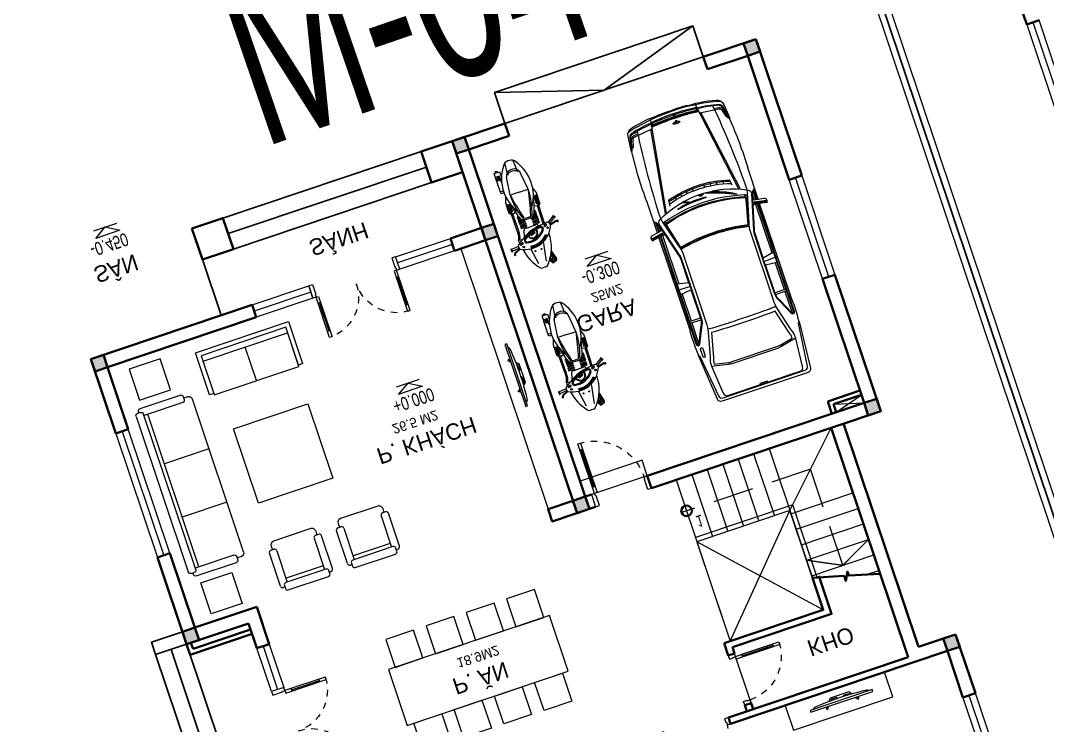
# Model space of a CAD drawing. Header units: metres. Extents: x 568006 to 1139366, y 2064802 to 4131555.
# Drawn here: x 568352.74 to 568368.45, y 2066076.53 to 2066087.31 of the extents above; entities that cross this region are included whole.
import ezdxf
from ezdxf.enums import TextEntityAlignment as Align
from ezdxf.xclip import XClip

# ---------------------------------------------------------------- set-up
doc = ezdxf.new("R2010")
doc.units = ezdxf.units.M
doc.header["$XCLIPFRAME"] = 0
for name, pattern in [('DASHED', [0.75, 0.5, -0.25]), ('HIDDEN', [0.375, 0.25, -0.125]), ('HIDDEN2', [0.1875, 0.125, -0.0625]), ('Xref-VCMT-BT3 - tuong bao$0$HIDDEN', [0.375, 0.25, -0.125])]:
    doc.linetypes.add(name, pattern=pattern)
doc.layers.get('0').update_dxf_attribs({"linetype": 'CONTINUOUS'})
for name, color, linetype, lineweight in [('-CONCRETE', 1, 'CONTINUOUS', 35), ('-DOOR', 137, 'CONTINUOUS', 9), ('-FURNITURE', 46, 'CONTINUOUS', 9), ('-HIDE', 3, 'HIDDEN', 13), ('-KH', 143, 'CONTINUOUS', 13), ('-LINE1', 7, 'CONTINUOUS', 18), ('-TEXT', 7, 'CONTINUOUS', 15), ('-WALL', 4, 'CONTINUOUS', 35), ('A-Cay', 75, 'CONTINUOUS', 5), ('Bighome_khuat', 251, 'DASHED', 5), ('hung-demlonha', 7, 'CONTINUOUS', 15)]:
    doc.layers.add(name, color=color, linetype=linetype, lineweight=lineweight)
for name, color, linetype in [('ghi_chu', 7, 'CONTINUOUS'), ('loKBT', 42, 'CONTINUOUS'), ('SOLO', 7, 'CONTINUOUS'), ('TEXT25', 2, 'CONTINUOUS'), ('ViaHeS', 32, 'CONTINUOUS')]:
    doc.layers.add(name, color=color, linetype=linetype)
doc.styles.add('1', font='arial.ttf')
doc.styles.add('kieuchuDim', font='arial.ttf', dxfattribs={"width": 0.75})
doc.styles.add('QH1', font='arialbd.ttf', dxfattribs={"width": 0.8})
doc.styles.add('T1', font='', dxfattribs={"height": 200})
doc.styles.get('T1').set_extended_font_data('VNgeometric Light')

# ---------------------------------------------------------------- blocks, each defined once
blk = doc.blocks.new('A$C5C575821')
at = {"layer": '-CONCRETE'}
h = blk.add_hatch(color=256, dxfattribs=at)
h.dxf.hatch_style = 1
h.paths.add_polyline_path([(0, 200), (0, 0), (200, 0), (200, 200)])
blk.add_lwpolyline([(0, 0), (200, 0), (200, 200), (0, 200)], close=True, dxfattribs=at)
blk = doc.blocks.new('LUOI M1')
at = {"layer": '-WALL'}
for p in [(-200, 13100), (4600, 13100), (8100, 13100), (-200, 9400), (4600, 9400), (8100, 9400), (-200, 5600), (4600, 5600), (8100, 5600), (-200, -200), (4600, -200), (8100, -200)]:
    blk.add_blockref('A$C5C575821', p, dxfattribs=at)
blk = doc.blocks.new('mb-cay16')
for p, q in [((-433, 528), (-402, 389)), ((-402, 389), (-403, 519)), ((131, 565), (69, 607)), ((79, 629), (131, 565)), ((231, 524), (166, 464)), ((166, 464), (244, 504)), ((-612, 395), (-475, 368)), ((-475, 368), (-605, 366)), ((-490, 209), (-374, 255)), ((-374, 255), (-461, 192)), ((-113, 139), (-112, 254)), ((-113, 139), (-91, 231)), ((76, 249), (-23, 300)), ((-12, 331), (76, 249)), ((247, 422), (149, 395)), ((149, 395), (242, 402)), ((323, 141), (303, 240)), ((334, 245), (323, 141)), ((409, 179), (522, 284)), ((448, 268), (409, 179)), ((693, 264), (615, 197)), ((615, 197), (723, 244)), ((-346, 111), (-191, 154)), ((-191, 154), (-338, 93)), ((195, 106), (117, 106)), ((117, 106), (180, 78)), ((260, 6), (450, 8)), ((395, -26), (260, 6)), ((532, 87), (448, 120)), ((448, 120), (574, 92)), ((-312, -137), (-374, -96)), ((-312, -77), (-291, -67)), ((-312, -142), (-312, -77)), ((-291, -67), (-286, -129)), ((-286, -129), (-267, -55)), ((36, -233), (100, -165)), ((100, -165), (61, -263)), ((218, -196), (205, -361)), ((237, -357), (218, -196)), ((485, -134), (354, -151)), ((354, -151), (513, -157)), ((-400, -385), (-364, -279)), ((-364, -279), (-356, -378)), ((-262, -431), (-77, -321)), ((-77, -321), (-253, -484)), ((115, -424), (62, -449)), ((410, -375), (385, -251)), ((385, -251), (430, -368)), ((-111, -563), (-53, -498)), ((-53, -498), (-105, -588)), ((128, -621), (24, -595)), ((24, -595), (128, -650)), ((62, -449), (119, -456)), ((120, -758), (65, -741)), ((65, -741), (116, -789))]:
    blk.add_line(p, q)
for centre, radius, start, end in [((672, 341), 659, 146.019, 154.0763), ((103, 601), 111, 7.5431, 78.0474), ((-329, 448), 288, 161.2206, 190.4639), ((-592, -284), 825, 78.825, 90.6697), ((-1567, -1154), 1923, 36.7035, 57.4695), ((-592, -284), 825, 67.6949, 76.7945), ((-446, 225), 304, 15.845, 56.6107), ((-1650, 851), 1718, 342.73, 347.6168), ((-979, 594), 1130, 330.6725, 3.641), ((672, 341), 659, 156.2013, 167.6168), ((371, 601), 160, 174.7063, 208.789), ((129, 455), 123, 344.0084, 22.936), ((-329, 448), 288, 196.4071, 234.1871), ((-65, 333), 91.7, 195.845, 230.5606), ((-339, 0), 339, 47.9514, 50.5606), ((-339, 0), 339, 354.6008, 42.9255), ((1597, -159), 1682, 164.075, 168.4284), ((1597, -159), 1682, 162.73, 163.0792), ((-120, 252), 347, 335.1428, 8.1671), ((932, 225), 712, 165.6239, 173.8497), ((-317, 3808), 3622, 278.6352, 279.8665), ((932, 225), 712, 164.0084, 164.1101), ((-317, 3808), 3622, 280.3581, 282.1977), ((-317, 3808), 3622, 283.398, 283.5483), ((583, 70), 223, 60.4468, 103.5483), ((710, 220), 32.6, 323.1477, 55.438), ((-428, 307), 116, 233.2325, 237.5887), ((-428, 307), 116, 255.929, 267.091), ((-423, 137), 55.6, 24.2055, 101.4054), ((21, 337), 432, 204.2055, 211.5513), ((21, 337), 432, 213.4357, 237.8387), ((-120, 252), 347, 286.6838, 329.891), ((2154, -4834), 5268, 107.3413, 112.3058), ((222, 322), 389, 305.9962, 321.846), ((501, 377), 294, 284.4707, 323.1477), ((-116, -923), 867, 107.2231, 135.0207), ((-1002, 1224), 1607, 281.5143, 307.8151), ((-514, 139), 540, 287.0409, 341.5638), ((-107, -353), 338, 71.7274, 118.1939), ((1131, -297), 1182, 173.2497, 205.5927), ((808, 380), 986, 210.5659, 218.4214), ((-127, -1432), 1327, 53.4555, 85.594), ((376, -5410), 5352, 91.6804, 93.9771), ((233, -520), 459, 57.0713, 91.6804), ((222, 322), 389, 277.7731, 296.4251), ((233, -520), 459, 17.5149, 52.2403), ((-695, -345), 48.9, 135.0207, 258.407), ((-570, 293), 699, 259.5557, 284.077), ((-28, -420), 234, 157.0771, 182.7473), ((808, 380), 986, 220.6948, 225.7556), ((205, -352), 101, 159.0815, 190.5201), ((-1182, -610), 1311, 8.17, 10.5201), ((205, -239), 122, 225.7556, 269.9757), ((205, -239), 122, 285.2069, 289.7369), ((544, -1184), 882, 107.1013, 109.7369), ((290, -359), 18.4, 357.8128, 107.1013), ((341, -361), 32.2, 177.8128, 248.0461), ((357, -321), 74.9, 248.0461, 310.8614), ((432, -409), 40.5, 122.9882, 130.8614), ((432, -409), 40.5, 45.3238, 92.9093), ((541, -299), 114, 225.3238, 268.3174), ((560, 349), 762, 268.3174, 278.1257), ((666, -393), 12.2, 278.1257, 73.0687), ((-197, -468), 57.9, 196.0589, 237.7317), ((-28, -420), 234, 195.99, 196.0589), ((-51, -236), 332, 237.7317, 259.8031), ((272, -512), 385, 191.4146, 242.8877), ((-875, -604), 1004, 351.2018, 357.3602), ((-1182, -610), 1311, 1.7556, 6.7346), ((-875, -604), 1004, 358.99, 1.9297), ((-875, -604), 1004, 345.5239, 349.5865)]:
    blk.add_arc(centre, radius, start, end)
blk = doc.blocks.new('A$C249437F6')
at = {"layer": '-DOOR'}
blk.add_lwpolyline([(23.749, 30.143), (23.949, 30.143), (23.949, 28.743), (23.749, 28.743)], close=True, dxfattribs=at)
blk.add_lwpolyline([(23.849, 28.743), (23.849, 30.143)], dxfattribs=at)
at = {"layer": '-LINE1', "ltscale": 10}
blk.add_lwpolyline([(21.749, 23.143), (34.249, 23.143), (34.249, 43.143), (21.749, 43.143)], close=True, dxfattribs=at)
blk.add_lwpolyline([(32.179, 23.243), (34.149, 23.243), (34.149, 43.043), (21.849, 43.043), (21.849, 23.243), (22.306, 23.243)], dxfattribs=at)
at = {"layer": '-WALL'}
blk.add_line((23.749, 27.643), (23.749, 28.743), dxfattribs=at)
blk.add_lwpolyline([(23.949, 28.743), (23.749, 28.743)], dxfattribs=at)
at = {"layer": '-CONCRETE', "xscale": 0.001, "yscale": 0.001, "zscale": 0.001}
blk.add_blockref('LUOI M1', (23.949, 27.843), dxfattribs=at)
at = {"layer": 'A-Cay', "xscale": 0.0007, "yscale": 0.0007, "zscale": 0.0007}
blk.add_blockref('mb-cay16', (24.612, 28.566), dxfattribs=at)
blk = doc.blocks.new('A$C6CE07C06')
for p, q in [((1925, 1839), (1915, 1601)), ((2811, 1945), (2844, 1766)), ((2816, 1953), (2822, 1954)), ((2828, 1949), (2860, 1769)), ((2900, 1839), (3433, 1839)), ((1355, 1774), (989, 1774)), ((1356, 1801), (1350, 1615)), ((1387, 1801), (1382, 1615)), ((1842, 1774), (1387, 1774)), ((1857, 1615), (1840, 1801)), ((1980, 1615), (2018, 1801)), ((2839, 1774), (2013, 1774)), ((2856, 1761), (2853, 1760)), ((3068, 1815), (2905, 1815)), ((3055, 1801), (2907, 1801)), ((2996, 1774), (2912, 1774)), ((3245, 1511), (3341, 1500)), ((3370, 1393), (3312, 1380)), ((3391, 1290), (3332, 1281)), ((3406, 1186), (3347, 1180)), ((3414, 1081), (3355, 1079)), ((3414, 884), (3355, 886)), ((3391, 675), (3332, 685)), ((3406, 779), (3347, 785)), ((3370, 572), (3312, 585)), ((1356, 164), (1350, 350)), ((1387, 164), (1382, 351)), ((1857, 351), (1840, 164)), ((1925, 127), (1915, 364)), ((1980, 351), (2018, 164)), ((3341, 465), (3245, 454)), ((1355, 191), (989, 191)), ((1842, 191), (1387, 191)), ((2839, 191), (2013, 191)), ((2811, 20), (2844, 199)), ((2828, 16), (2860, 196)), ((2996, 191), (2912, 191)), ((2816, 12), (2822, 11)), ((2901, 127), (3422, 127)), ((3068, 150), (2905, 150)), ((3055, 164), (2907, 164))]:
    blk.add_line(p, q)
for points in [[(48, 285), (48, 1680, -0.373826), (99, 1739), (803, 1820), (820, 1839), (54, 1773, 0.383818), (0, 1713), (0, 252, 0.383818), (54, 192), (820, 126), (803, 145), (99, 226, -0.373826)], [(2557, 404), (3001, 284, 0.388671), (3036, 301, 0.143383), (3036, 1665, 0.390953), (3001, 1682), (2557, 1559, -0.106047)], [(4564, 983, 0.027521), (4546, 1368, -0.543027), (4554, 1373), (4603, 1360, -0.308444), (4617, 1345, -0.028524), (4637, 983, -0.028524), (4617, 620, -0.308444), (4603, 605), (4554, 592, -0.543027), (4546, 597, 0.027521)], [(4501, 981, 0.027754), (4500, 1005, 0.037978), (4497, 1021, 0.078467), (4490, 1036, 0.253942), (4486, 1038, 0.253942), (4481, 1036, 0.078467), (4475, 1021, 0.037978), (4472, 1005, 0.027754), (4470, 981, 0.027754), (4472, 958, 0.037978), (4475, 941, 0.078467), (4481, 927, 0.253942), (4486, 924, 0.253942), (4490, 927, 0.078467), (4497, 941, 0.037978), (4500, 958, 0.027754)], [(906, 228), (776, 228, 0.414214), (764, 215), (764, 203, 0.414214), (776, 190), (906, 190, 0.414214), (919, 203), (919, 215, 0.414214)]]:
    blk.add_lwpolyline(points, format="xyb", close=True)
for points in [[(817, 1835, -0.039974), (1255, 1839), (2827, 1839)], [(2834, 1801), (999, 1801, 0.768317), (992, 1772), (1240, 1655, 0.14228), (1371, 1613), (1857, 1615), (1865, 1608), (1971, 1608), (1980, 1615), (2389, 1615, 0.077278), (2451, 1624), (3023, 1782, 0.231129), (3080, 1839)], [(2912, 1774), (2884, 1931, 0.322829), (2849, 1965), (2812, 1959, 0.422531), (2806, 1952), (2842, 1758), (2825, 1723)], [(4578, 1777, -0.06824), (4603, 1702, -0.051611), (4688, 983), (4688, 1178, 0.069896), (4626, 1707, 0.32103), (4523, 1797), (4292, 1820, 0.311578), (4273, 1810, 0.311578)], [(4553, 340, -0.027873), (3110, 247, -0.059366), (3058, 256), (2582, 386, 0.079464), (2446, 413), (1281, 413, 0.06068), (1127, 394), (736, 296, -0.120949), (592, 270), (116, 311, -0.39497), (59, 371), (59, 1600, -0.404135), (117, 1660), (602, 1699, -0.112937), (736, 1673), (1127, 1571, 0.06068), (1281, 1553), (2446, 1553, 0.070217), (2582, 1578), (3058, 1711, -0.044809), (3109, 1718, -0.02806), (4553, 1625)], [(585, 1698), (531, 1430, 0.050349), (524, 1369), (524, 593, 0.051729), (531, 530), (585, 271)], [(2832, 150), (1846, 150), (999, 150, -0.758852), (984, 205), (1232, 321, -0.14996), (1372, 364), (1915, 364), (2389, 364, -0.077307), (2455, 354), (3016, 199, 0.360394), (3088, 230, 0.242572), (3089, 1735, 0.360655), (3017, 1766), (2455, 1611, -0.077307), (2389, 1601), (1915, 1601), (1372, 1601, -0.137614), (1232, 1645), (984, 1761, -0.758852), (999, 1815), (1846, 1815), (2832, 1815)], [(4609, 1370, 0.043765), (4549, 1724, 0.303464), (4496, 1773), (4373, 1795, 0.018633), (4273, 1810, 0.083909), (4370, 1778), (4493, 1756, -0.304556), (4533, 1720, -0.038587), (4593, 1374)], [(4517, 1385), (4476, 1703, 0.304567), (4446, 1739), (4333, 1770, -0.23887), (4324, 1778), (4320, 1790)], [(4512, 1628), (4500, 1706, 0.304567), (4453, 1762), (4438, 1766)], [(713, 346, -0.11132), (605, 325), (561, 536, -0.051729), (555, 593), (555, 1369, -0.050349), (560, 1424), (605, 1644, -0.111864), (714, 1623), (1102, 1522, 0.016174), (1102, 443), (713, 347)], [(1170, 1557, 0.017383), (1170, 408, -9.34877)], [(2526, 1563, -0.107872), (2527, 402, 0.970081)], [(2537, 1565, -0.107895), (2538, 400, -0.109161)], [(3212, 1273, -0.045041), (3259, 1070, 0.050749), (3081, 1543, -0.062222), (3208, 1285), (3219, 1281), (3256, 1209)], [(3104, 1495, -0.052375), (3205, 1275), (3214, 1272), (3259, 1184)], [(4578, 988, 0.025968), (4561, 1353, -0.502127), (4565, 1357), (4613, 1347)], [(4689, 1226), (4695, 1226, -0.001921), (4700, 983)], [(3197, 762, -0.045041), (3153, 558, 0.050749), (3195, 1062, -0.062222), (3198, 775), (3207, 766), (3242, 679)], [(3239, 660), (3198, 760), (3191, 767, 0.052375), (3195, 1009)], [(4578, 188, 0.06824), (4603, 263, 0.051611), (4688, 983), (4688, 788, -0.069896), (4626, 258, -0.32103), (4523, 168), (4292, 145, -0.311578), (4273, 155, -0.311578)], [(4613, 618), (4565, 608, -0.502127), (4561, 612, 0.02601), (4578, 977, 0.026384)], [(4689, 739), (4695, 739, 0.001921), (4700, 983)], [(4611, 595, -0.046101), (4549, 241, -0.303464), (4496, 192), (4373, 171, -0.018633), (4273, 155, -0.083909), (4370, 187), (4493, 209, 0.304556), (4533, 245, 0.038587), (4593, 591)], [(4517, 580), (4476, 262, -0.304567), (4446, 227), (4333, 195, 0.23887), (4324, 187), (4320, 175)], [(2834, 164), (999, 164, -0.768317), (992, 193), (1240, 310, -0.149181), (1371, 351), (1857, 351), (1865, 357), (1971, 357), (1980, 351), (2389, 351, -0.077278), (2451, 341), (3023, 184, -0.228236), (3080, 127)], [(4512, 337), (4500, 259, -0.304567), (4453, 203), (4438, 199)], [(2912, 191), (2884, 34, -0.322829), (2849, 0), (2812, 6, -0.422531), (2806, 14), (2842, 207), (2825, 242)], [(817, 130, 0.041495), (1267, 127), (2827, 127)]]:
    blk.add_lwpolyline(points, format="xyb")
for points in [[(2072, 1839), (2072, 1815), (2251, 1815), (2251, 1839)], [(2092, 1839), (2092, 1830), (2233, 1830), (2233, 1839)], [(2835, 1963), (2874, 1764), (2872, 1737)], [(2558, 1553), (2959, 1653), (3041, 1653)], [(3153, 1597), (4682, 1360)], [(3157, 1617), (4514, 1407)], [(49, 1051), (76, 1051), (76, 920), (49, 920)], [(3153, 368), (4682, 605)], [(3157, 348), (4514, 558)], [(2558, 412), (2959, 313), (3041, 313)], [(2835, 2), (2874, 201), (2872, 228)], [(2072, 127), (2072, 150), (2251, 150), (2251, 127)], [(2092, 127), (2092, 135), (2233, 135), (2233, 127)]]:
    blk.add_lwpolyline(points)
blk.add_lwpolyline([(4637, 988), (4570, 988), (4570, 977), (4637, 977)], close=True)
blk.add_circle((4502, 982), 17.5)
for centre, radius, start, end in [((2818, 1947), 6.67, 102.2823, 190.4042), ((2821, 1948), 6.67, 10.3268, 82.609), ((3648, -4086), 5929, 83.9529, 92.0822), ((2851, 1767), 6.67, 190.4042, 285.2365), ((2854, 1768), 6.67, 285.2365, 10.3268), ((714, 984), 2372, 343.5716, 16.3779), ((714, 983), 2387, 343.6793, 16.2892), ((1629, 983), 1731, 359.9757, 17.6213), ((1607, 983), 1789, 359.9764, 16.8703), ((1629, 983), 1789, 359.9764, 16.7982), ((1059, 1015), 3532, 359.565, 5.5133), ((1059, 1015), 3560, 359.5684, 5.381), ((4612, 1343), 4.58, 6.5805, 75.1489), ((3280, 983), 40.8, 103.7631, 256.1858), ((3280, 983), 25.6, 111.5508, 248.398), ((1629, 982), 1731, 342.3787, 0.0243), ((1607, 982), 1789, 343.1297, 0.0236), ((1629, 982), 1789, 343.2018, 0.0236), ((1059, 950), 3532, 354.4867, 0.4446), ((1059, 950), 3560, 354.619, 0.4411), ((4612, 622), 4.58, 284.8511, 353.4195), ((2851, 198), 6.67, 74.7635, 169.5958), ((2854, 197), 6.67, 349.6732, 74.7635), ((2818, 19), 6.67, 169.5958, 257.7177), ((2821, 17), 6.67, 277.391, 349.6732), ((3653, 6050), 5928, 267.7698, 276.0029)]:
    blk.add_arc(centre, radius, start, end)
blk = doc.blocks.new('*U185')
for p, q in [((-1310, 550), (-1350, 550)), ((-1330, 100), (-1330, 550)), ((-90, 550), (-50, 550)), ((-70, 100), (-70, 550)), ((-1310, 100), (-1350, 100)), ((-90, 100), (-50, 100))]:
    blk.add_line(p, q)
for points in [[(-1350, 0), (-1310, 0), (-1310, 650), (-1350, 650)], [(-50, 0), (-90, 0), (-90, 650), (-50, 650)], [(-1400, -200), (-1340, -200), (-1340, -40), (-1350, -40), (-1350, 0), (-1400, 0)], [(0, -200), (-60, -200), (-60, -40), (-50, -40), (-50, 0), (0, 0)]]:
    blk.add_lwpolyline(points, close=True)
at = {"linetype": 'HIDDEN', "ltscale": 0.1}
for centre, start, end in [((-1350, 0), 0, 90), ((-50, 0), 90, 180)]:
    blk.add_arc(centre, 650, start, end, dxfattribs=at)
blk = doc.blocks.new('*U288')
at = {"color": 251}
blk.add_line((-70, 100), (-70, 600), dxfattribs=at)
for points in [[(-50, 0), (-50, 700), (-90, 700), (-90, 0)], [(-50, 100), (-90, 100), (-90, 600), (-50, 600)], [(-800, -100), (-740, -100), (-740, -40), (-750, -40), (-750, 0), (-800, 0)], [(0, -100), (-60, -100), (-60, -40), (-50, -40), (-50, 0), (0, 0)]]:
    blk.add_lwpolyline(points, close=True)
at = {"layer": 'Bighome_khuat', "linetype": 'Xref-VCMT-BT3 - tuong bao$0$HIDDEN'}
blk.add_arc((-50, 0), 700, 90, 180, dxfattribs=at)
blk = doc.blocks.new('*U186')
at = {"color": 251}
blk.add_line((-70, 100), (-70, 700), dxfattribs=at)
for points in [[(-50, 0), (-50, 800), (-90, 800), (-90, 0)], [(-50, 100), (-90, 100), (-90, 700), (-50, 700)], [(-900, -100), (-840, -100), (-840, -40), (-850, -40), (-850, 0), (-900, 0)], [(0, -100), (-60, -100), (-60, -40), (-50, -40), (-50, 0), (0, 0)]]:
    blk.add_lwpolyline(points, close=True)
at = {"layer": 'Bighome_khuat', "linetype": 'Xref-VCMT-BT3 - tuong bao$0$HIDDEN'}
blk.add_arc((-50, 0), 800, 90, 180, dxfattribs=at)
blk = doc.blocks.new('DANH COT')
at = {"layer": '-KH'}
blk.add_line((0, 0), (368, 0), dxfattribs=at)
blk.add_lwpolyline([(379, 118), (-11, 118), (184, 0)], close=True, dxfattribs=at)
blk.add_solid([(184, 0), (184, 118), (379, 118), (184, 0)], dxfattribs=at)
at = {"layer": '-TEXT', "style": '1', "width": 0.75}
blk.add_attdef('CAODO', (-142, 178), '', height=180, dxfattribs=at)
blk = doc.blocks.new('XR.MB.LM123$0$tvi 1')
blk.add_lwpolyline([(29, 0), (29, -1000), (0, -1000), (0, 0)], close=True)
for points in [[(29, -50), (52, -81)], [(-24, -236), (-39, -252)], [(0, -285), (-39, -252)], [(0, -256), (-24, -236)], [(70, -315), (111, -350), (111, -650), (70, -685)], [(89, -446), (89, -360), (71, -345)], [(89, -446), (73, -446)], [(89, -554), (89, -640), (71, -655)], [(89, -554), (73, -554)], [(0, -715), (-39, -748)], [(-24, -764), (-39, -748)], [(0, -744), (-24, -764)], [(29, -950), (52, -919)]]:
    blk.add_lwpolyline(points)
blk.add_arc((-4025, -500), 4099, 354.1311, 5.8689)
blk = doc.blocks.new('*U289')
at = {"color": 251}
blk.add_line((-70, 100), (-70, 700), dxfattribs=at)
for points in [[(-50, 0), (-50, 800), (-90, 800), (-90, 0)], [(-50, 100), (-90, 100), (-90, 700), (-50, 700)], [(-900, -200), (-840, -200), (-840, -40), (-850, -40), (-850, 0), (-900, 0)], [(0, -200), (-60, -200), (-60, -40), (-50, -40), (-50, 0), (0, 0)]]:
    blk.add_lwpolyline(points, close=True)
at = {"layer": 'Bighome_khuat', "linetype": 'Xref-VCMT-BT3 - tuong bao$0$HIDDEN'}
blk.add_arc((-50, 0), 800, 90, 180, dxfattribs=at)
blk = doc.blocks.new('LUOI M4')
at = {"layer": '-WALL', "xscale": -1}
for p in [(0, 11700), (6300, 11700), (11000, 11700), (0, 8000), (6300, 8000), (11000, 8000), (0, 4200), (6300, 4200), (11000, 4200), (0, -200), (6300, -200), (6300, -1600), (6300, -1600), (11000, -1600), (11000, -1600)]:
    blk.add_blockref('A$C5C575821', p, dxfattribs=at)
blk = doc.blocks.new('A$C3a7320a7')
at = {"layer": '-FURNITURE'}
for p, q in [((0, 23), (0, 700)), ((0, 700), (1500, 700)), ((1432, 632), (68, 632)), ((68, 632), (68, 23)), ((1432, 0), (1432, 632)), ((1432, 23), (1432, 632)), ((1500, 700), (1500, 23)), ((68, 542), (1432, 542)), ((750, 0), (750, 542)), ((68, 23), (0, 23)), ((68, 23), (68, 0)), ((68, 0), (1432, 0)), ((1432, 0), (1432, 23)), ((1500, 23), (1432, 23))]:
    blk.add_line(p, q, dxfattribs=at)
blk = doc.blocks.new('A$Ce56c61a3')
at = {"layer": '-FURNITURE'}
for p, q in [((60, 780), (60, 804)), ((96, 840), (624, 840)), ((660, 804), (660, 756)), ((0, 744), (0, 96)), ((84, 780), (36, 780)), ((120, 96), (120, 744)), ((624, 720), (120, 720)), ((180, 120), (180, 720)), ((720, 780), (660, 780)), ((780, 120), (780, 720)), ((36, 60), (84, 60)), ((60, 60), (60, 36)), ((96, 0), (624, 0)), ((624, 120), (120, 120)), ((660, 36), (660, 84)), ((720, 60), (660, 60))]:
    blk.add_line(p, q, dxfattribs=at)
for centre, radius, start, end in [((96, 804), 36, 90, 180), ((624, 804), 36, 0, 90), ((36, 744), 36, 90, 180), ((84, 744), 36, 0, 90), ((624, 756), 36, 270, 0), ((720, 720), 60, 0, 90), ((36, 96), 36, 180, 270), ((96, 36), 36, 180, 270), ((84, 96), 36, 270, 0), ((624, 84), 36, 0, 90), ((624, 36), 36, 270, 0), ((720, 120), 60, 270, 0)]:
    blk.add_arc(centre, radius, start, end, dxfattribs=at)
blk = doc.blocks.new('A$C1D9F77BD')
h = blk.add_hatch()
h.set_pattern_fill('ANSI31', color=256, scale=100, angle=405, style=0)
h.set_pattern_definition([(90, (2076.775, -139234.453), (-12.5, 1e-15), [])])
h.paths.add_polyline_path([(-219, -260), (-219, -302), (-97, -302), (-97, -260)])
h.paths.add_polyline_path([(-97, 123), (-97, 166), (-219, 166), (-219, 123)])
h = blk.add_hatch()
h.set_pattern_fill('ANSI31', color=256, scale=170, angle=335, style=0)
h.set_pattern_definition([(20, (-186.436, -139188.296), (-7.267928, 19.9684682), [])])
h.paths.add_polyline_path([(494, -160), (533, -162, 0.210627), (424, 135), (397, 109, -0.250766)])
h = blk.add_hatch()
h.set_pattern_fill('BOX', color=256, scale=60, angle=290, style=0)
h.set_pattern_definition([(20, (2080.745, -138865.224), (-20.521209, 56.381557), []), (20, (2085.875, -138879.32), (-20.521209, 56.381557), []), (290, (2080.745, -138865.224), (56.381557, 20.521209), [-15, 15]), (290, (2094.84, -138860.093), (56.381557, 20.521209), [-15, 15]), (290, (2108.936, -138854.963), (56.381557, 20.521209), [15, -15]), (290, (2123.03, -138849.83), (56.381557, 20.521209), [15, -15]), (20, (2091.006, -138893.414), (-20.521209, 56.381557), [15, -15]), (20, (2096.136, -138907.51), (-20.521209, 56.381557), [15, -15])])
h.paths.add_polyline_path([(830, 67, 0.414214), (842, 93), (833, 116), (825, 139, 0.414214), (799, 151), (658, 113, -0.052547), (783, 45)])
for p, q in [((157, 313), (186, 333)), ((163, 305), (192, 325)), ((257, 224), (190, 323)), ((243, 329), (247, 350)), ((268, 231), (244, 315)), ((253, 329), (255, 338)), ((278, 234), (254, 315)), ((-263, 176), (-340, 149)), ((-87, 178), (-253, 178)), ((-87, 178), (-59, 152)), ((-87, 162), (-87, 178)), ((231, 209), (165, 307)), ((226, 181), (233, 80)), ((275, 231), (243, 220)), ((-687, 10), (-840, -5)), ((-346, 78), (-624, 44)), ((-346, -68), (-344, 78)), ((-59, 132), (-72, 83)), ((228, 148), (-59, 152)), ((230, 128), (-59, 132)), ((237, 47), (228, 44)), ((279, 102), (286, 105)), ((289, -4), (286, 5)), ((286, 2), (289, -7)), ((397, 109), (424, 135)), ((786, -5), (488, 47)), ((658, 113), (799, 151)), ((783, 45), (830, 67)), ((825, 139), (842, 93)), ((833, 116), (842, 92)), ((-854, -55), (-854, -81)), ((-687, -147), (-840, -132)), ((-712, -55), (-712, -68)), ((-712, -81), (-712, -68)), ((-346, -68), (-348, -214)), ((339, -142), (342, -151)), ((786, -132), (532, -176)), ((866, -43), (866, -93)), ((-346, -214), (-624, -180)), ((-263, -312), (-340, -285)), ((-87, -314), (-253, -314)), ((-67, -299), (-87, -314)), ((-87, -299), (-87, -314)), ((-59, -269), (-72, -219)), ((214, -264), (-59, -269)), ((222, -284), (-59, -289)), ((330, -208), (228, -181)), ((347, -293), (349, -309)), ((413, -325), (352, -241)), ((401, -228), (409, -226)), ((494, -160), (533, -162)), ((436, -343), (449, -460)), ((447, -460), (481, -456)), ((448, -470), (482, -466)), ((484, -331), (452, -343)), ((465, -337), (479, -457)), ((474, -335), (510, -415)), ((484, -331), (518, -409)), ((518, -426), (535, -440)), ((526, -420), (533, -426))]:
    blk.add_line(p, q)
for points in [[(-219, 166), (-219, 123), (-97, 123), (-97, 166)], [(243, 167), (258, 126), (277, 133), (262, 174)], [(301, -38), (327, -108), (340, -103), (314, -33)], [(-736, -288), (-736, -314), (-760, -314), (-760, -288)], [(-662, -284), (-662, -291), (-615, -291), (-615, -284)], [(-662, -298), (-662, -305), (-615, -305), (-615, -298)], [(-662, -312), (-662, -320), (-615, -320), (-615, -312)], [(-219, -302), (-219, -260), (-97, -260), (-97, -302)], [(417, -303), (402, -263), (421, -256), (436, -296)]]:
    blk.add_lwpolyline(points, close=True)
at = {"linetype": 'HIDDEN2', "ltscale": 200}
for points in [[(21, 54), (21, 80), (6, 80), (6, 59)], [(53, 36), (53, 80), (38, 80), (38, 48)], [(70, -143), (70, -217), (85, -217), (85, 80), (70, 80), (70, 7)], [(6, -196), (6, -217), (21, -217), (21, -190)], [(38, -184), (38, -217), (53, -217), (53, -172)]]:
    blk.add_lwpolyline(points, dxfattribs=at)
for points in [[(103, 80), (103, -217), (118, -217), (118, 80)], [(141, 80), (141, -217), (157, -217), (157, 80)], [(175, 80), (175, -217), (190, -217), (190, 80)]]:
    blk.add_lwpolyline(points, close=True, dxfattribs=at)
for points in [[(-673, -338), (-736, -338), (-736, -252), (-655, -252)], [(-575, -277), (-673, -277), (-673, -343), (-443, -343), (-443, -290)], [(-410, -288), (-410, -338), (-443, -338)]]:
    blk.add_lwpolyline(points)
for centre, radius in [((306, 173), 12.8), ((588, -21), 7.7), ((588, -116), 7.7), ((470, -267), 12.8)]:
    blk.add_circle(centre, radius)
for centre, radius, start, end in [((189, 329), 5, 304.1044, 124.1044), ((273, 323), 30, 169.0525, 196.2532), ((257, 348), 10, 259.1414, 172.2448), ((283, 324), 30, 169.0525, 196.2532), ((-253, 148), 30, 90, 109.5456), ((-57, 162), 30, 180, 265.1424), ((160, 309), 5, 124.1044, 304.1044), ((254, 191), 30, 110.3225, 200.3225), ((141, -138), 393, 330.5976, 70.0474), ((399, -513), 678, 48.0397, 90.6167), ((-754, -55), 100, 117.4832, 180), ((-427, -480), 634, 55.5021, 126.0244), ((-612, -55), 100, 96.9386, 180), ((-544, -68), 141, 150.1191, 209.8708), ((-640, -13), 30, 97.8829, 150.1191), ((-344, -1040), 1118, 69.8271, 90.0821), ((-1499, -5836), 6026, 75.1425, 78.9494), ((-369, -1036), 1157, 69.0112, 80.8998), ((-92, -68), 154, 329.829, 30.171), ((-4, -12), 50, 0, 25.0581), ((-71, -55), 153, 355.1878, 40.6702), ((235, 15), 30, 104.7219, 204.7762), ((-4326, -68), 4535, 359.103, 0.897), ((216, 158), 30, 265.1424, 274.0002), ((916, 150), 686, 185.8827, 214.7623), ((303, 58), 50, 110.3225, 185.9041), ((808, 110), 557, 185.9041, 214.741), ((303, 58), 35, 110.3225, 185.9041), ((808, 110), 542, 185.9041, 214.741), ((296, 55), 50, 71.5538, 110.3225), ((296, 55), 35, 71.5538, 110.3225), ((314, -74), 81.8, 290.3225, 110.3225), ((148, -134), 273, 345.336, 55.3091), ((148, -134), 288, 345.336, 55.3091), ((194, -117), 303, 351.845, 48.155), ((806, 132), 20, 20, 110), ((823, 86), 20, 290, 20), ((-754, -81), 100, 180, 242.5168), ((-612, -81), 100, 180, 263.0614), ((-640, -124), 30, 209.8708, 262.182), ((-1307, 4922), 5225, 280.57, 285.0028), ((-349, 930), 1145, 270.1592, 289.9315), ((-4, -125), 50, 334.9419, 0), ((-71, -81), 153, 319.3298, 4.8122), ((235, -152), 30, 155.2238, 255.2781), ((314, -74), 71.8, 290.3225, 110.3225), ((399, 376), 678, 278.7378, 311.9603), ((816, -43), 50, 0, 43.6257), ((816, -93), 50, 316.9817, 0), ((-427, 343), 634, 233.9756, 304.5871), ((-253, -284), 30, 250.4544, 270), ((-369, 899), 1157, 279.1002, 290.9888), ((-57, -299), 30, 94.8576, 180), ((-57, -299), 10, 94.8576, 180), ((216, -294), 30, 85.9998, 94.8576), ((246, -452), 189, 57.9343, 98.2692), ((242, -515), 232, 62.5839, 94.9315), ((63, -206), 297, 342.9493, 351.9218), ((613, -5068), 4766, 92.5649, 93.1782), ((391, -179), 50, 214.741, 290.3225), ((391, -179), 35, 214.741, 290.3225), ((382, -185), 35, 290.3225, 329.0913), ((384, -182), 50, 290.3225, 329.0913), ((441, -315), 30, 200.3225, 290.3225), ((447, -465), 5, 96.5406, 276.5406), ((482, -461), 5, 276.5406, 96.5406), ((537, -403), 30, 203.7468, 230.9475), ((545, -397), 30, 203.7468, 230.9475), ((541, -432), 10, 227.7552, 140.8586)]:
    blk.add_arc(centre, radius, start, end)
blk = doc.blocks.new('A$C5C0A7B32')
at = {"layer": '-DOOR'}
for points in [[(32.049, 40.193), (32.249, 40.193), (32.249, 38.193), (32.049, 38.193)], [(22.049, 34.743), (22.049, 34.043), (22.249, 34.043), (22.249, 34.743)], [(21.049, 32.243), (21.249, 32.243), (21.249, 30.243), (21.049, 30.243)], [(32.049, 29.843), (32.249, 29.843), (32.249, 31.443), (32.049, 31.443)], [(24.564, 29.243), (23.649, 29.243), (23.649, 29.043), (24.564, 29.043)], [(25.964, 29.043), (26.849, 29.043), (26.849, 29.243), (25.964, 29.243)]]:
    blk.add_lwpolyline(points, close=True, dxfattribs=at)
for points in [[(32.149, 40.193), (32.149, 38.193)], [(28.949, 37.243), (28.949, 36.443)], [(22.149, 34.043), (22.149, 34.743)], [(28.549, 33.443), (28.549, 33.193), (27.549, 33.193)], [(28.549, 33.443), (27.649, 33.443)], [(21.149, 30.243), (21.149, 32.243)], [(32.149, 31.443), (32.149, 29.843)], [(24.564, 29.143), (23.649, 29.143)], [(26.849, 29.143), (25.964, 29.143)]]:
    blk.add_lwpolyline(points, dxfattribs=at)
at = {"layer": '-FURNITURE'}
for p, q in [((21.52, 32.7), (22.168, 32.7)), ((21.424, 30.096), (21.424, 32.604)), ((21.46, 32.64), (21.508, 32.64)), ((21.484, 32.64), (21.484, 32.664)), ((21.544, 32.604), (21.544, 30.096)), ((22.168, 32.58), (21.544, 32.58)), ((21.604, 32.58), (21.604, 30.12)), ((22.204, 32.664), (22.204, 32.616)), ((22.264, 32.64), (22.204, 32.64)), ((22.324, 32.58), (22.324, 30.12)), ((22.324, 31.78), (21.604, 31.78)), ((22.324, 30.92), (21.604, 30.92)), ((21.508, 30.06), (21.46, 30.06)), ((21.484, 30.06), (21.484, 30.036)), ((22.168, 30.12), (21.544, 30.12)), ((22.204, 30.036), (22.204, 30.084)), ((22.264, 30.06), (22.204, 30.06)), ((21.52, 30), (22.168, 30))]:
    blk.add_line(p, q, dxfattribs=at)
for points in [[(31.033, 37.843), (31.033, 37.443), (29.433, 37.443), (29.433, 37.843)], [(21.553, 32.823), (22.053, 32.823), (22.053, 33.323), (21.553, 33.323)], [(26.949, 33.443), (27.349, 33.443), (27.349, 29.243), (26.949, 29.243)], [(22.778, 31.95), (22.778, 30.75), (23.978, 30.75), (23.978, 31.95)], [(21.553, 29.878), (22.053, 29.878), (22.053, 29.378), (21.553, 29.378)]]:
    blk.add_lwpolyline(points, close=True, dxfattribs=at)
for points in [[(23.96, 35.893), (24.41, 35.893), (24.41, 36.343), (23.96, 36.343), (23.96, 35.893)], [(24.61, 35.893), (25.06, 35.893), (25.06, 36.343), (24.61, 36.343), (24.61, 35.893)], [(25.26, 35.893), (25.71, 35.893), (25.71, 36.343), (25.26, 36.343), (25.26, 35.893)], [(25.91, 35.893), (26.36, 35.893), (26.36, 36.343), (25.91, 36.343), (25.91, 35.893)], [(23.853, 35.893), (26.453, 35.893), (26.453, 34.993), (23.853, 34.993), (23.853, 35.893)], [(23.96, 34.993), (24.41, 34.993), (24.41, 34.543), (23.96, 34.543), (23.96, 34.993)], [(24.61, 34.993), (25.06, 34.993), (25.06, 34.543), (24.61, 34.543), (24.61, 34.993)], [(25.26, 34.993), (25.71, 34.993), (25.71, 34.543), (25.26, 34.543), (25.26, 34.993)], [(25.91, 34.993), (26.36, 34.993), (26.36, 34.543), (25.91, 34.543), (25.91, 34.993)], [(31.599, 33.313), (32.049, 33.443)], [(31.599, 33.443), (32.049, 33.313)]]:
    blk.add_lwpolyline(points, dxfattribs=at)
for centre, radius, start, end in [((21.52, 32.664), 0.036, 90, 180), ((22.168, 32.664), 0.036, 0, 90), ((21.46, 32.604), 0.036, 90, 180), ((21.508, 32.604), 0.036, 0, 90), ((22.168, 32.616), 0.036, 270, 0), ((22.264, 32.58), 0.06, 0, 90), ((21.46, 30.096), 0.036, 180, 270), ((21.52, 30.036), 0.036, 180, 270), ((21.508, 30.096), 0.036, 270, 0), ((22.168, 30.084), 0.036, 0, 90), ((22.168, 30.036), 0.036, 270, 0), ((22.264, 30.12), 0.06, 270, 0)]:
    blk.add_arc(centre, radius, start, end, dxfattribs=at)
at = {"layer": '-HIDE', "ltscale": 10}
for points in [[(28.949, 36.243), (30.449, 34.643)], [(30.449, 36.243), (28.949, 34.643)]]:
    blk.add_lwpolyline(points, dxfattribs=at)
at = {"layer": '-KH', "linetype": 'HIDDEN2', "ltscale": 5}
blk.add_lwpolyline([(30.949, 35.693), (30.949, 34.143), (28.868, 34.143)], dxfattribs=at)
at = {"layer": '-LINE1'}
for p, q in [((28.949, 33.643), (28.949, 36.243)), ((28.949, 34.643), (28.949, 36.243)), ((30.449, 33.643), (30.449, 36.243)), ((30.449, 36.243), (30.449, 34.643)), ((30.519, 35.746), (30.519, 34.573)), ((30.449, 34.643), (28.949, 34.643)), ((30.519, 34.573), (28.949, 34.573)), ((29.199, 33.643), (29.199, 34.643)), ((29.449, 33.643), (29.449, 34.643)), ((29.699, 33.643), (29.699, 34.643)), ((29.949, 33.643), (29.949, 34.643)), ((30.199, 33.643), (30.199, 34.643))]:
    blk.add_line(p, q, dxfattribs=at)
blk.add_lwpolyline([(34.249, 43.143), (15.249, 43.143), (15.249, 28.143), (20.249, 23.143), (34.249, 23.143)], close=True, dxfattribs=at)
for points in [[(31.816, 23.143), (31.816, 23.243), (34.149, 23.243), (34.149, 43.043), (15.349, 43.043), (15.349, 42.443)], [(31.25, 35.943), (31.449, 35.943)], [(30.449, 35.693), (31.449, 35.693)], [(30.449, 35.443), (31.449, 35.443)], [(30.449, 35.193), (31.449, 35.193)], [(30.449, 34.943), (31.449, 34.943)], [(30.449, 34.693), (31.449, 34.693)], [(30.449, 34.643), (31.449, 33.643)]]:
    blk.add_lwpolyline(points, dxfattribs=at)
at = {"layer": '-LINE1', "const_width": 0.02}
blk.add_lwpolyline([(31.449, 35.443), (30.949, 35.693), (30.449, 35.443)], dxfattribs=at)
at = {"layer": '-WALL'}
for p, q in [((32.049, 37.443), (32.049, 38.193)), ((32.249, 37.243), (32.249, 38.193)), ((32.049, 37.443), (28.549, 37.443)), ((28.549, 37.343), (28.549, 37.443)), ((31.449, 37.343), (28.549, 37.343)), ((28.849, 37.243), (28.849, 37.343)), ((28.849, 37.243), (28.949, 37.243)), ((28.949, 37.243), (28.949, 37.343)), ((31.449, 33.643), (31.449, 37.343)), ((31.649, 33.643), (31.649, 37.243)), ((31.649, 37.243), (32.249, 37.243)), ((28.849, 36.243), (28.849, 36.443)), ((28.849, 36.443), (28.949, 36.443)), ((28.949, 36.343), (28.949, 36.443)), ((22.049, 34.043), (22.049, 33.643)), ((22.249, 34.043), (22.049, 34.043)), ((22.249, 34.043), (22.249, 33.443)), ((21.049, 33.813), (21.049, 33.643)), ((22.049, 33.813), (21.049, 33.813)), ((21.049, 32.243), (21.049, 33.643)), ((22.049, 33.643), (21.049, 33.643)), ((21.119, 33.743), (21.119, 33.643)), ((22.049, 33.743), (21.119, 33.743)), ((27.349, 27.643), (27.349, 33.643)), ((28.549, 33.443), (28.549, 33.643)), ((21.249, 32.243), (21.249, 33.443)), ((21.249, 33.443), (22.249, 33.443)), ((32.049, 33.443), (28.549, 33.443)), ((31.529, 33.243), (31.529, 33.443)), ((31.599, 33.313), (31.599, 33.443)), ((32.049, 33.313), (31.599, 33.313)), ((32.049, 33.243), (31.529, 33.243)), ((21.049, 29.043), (21.049, 30.243)), ((21.249, 29.243), (21.249, 30.243)), ((32.049, 29.843), (32.049, 27.843)), ((23.649, 29.243), (21.249, 29.243)), ((23.649, 29.243), (23.649, 29.043)), ((27.349, 29.243), (26.849, 29.243)), ((26.849, 29.243), (26.849, 29.043)), ((23.649, 29.043), (21.049, 29.043)), ((27.349, 29.043), (26.849, 29.043)), ((28.199, 27.843), (27.549, 27.843)), ((28.199, 27.843), (28.199, 27.643)), ((32.049, 27.843), (31.399, 27.843)), ((31.399, 27.843), (31.399, 27.643)), ((28.199, 27.643), (27.349, 27.643)), ((31.399, 27.643), (32.249, 27.643))]:
    blk.add_line(p, q, dxfattribs=at)
for points in [[(32.049, 38.193), (32.249, 38.193)], [(30.549, 35.727), (30.549, 36.343), (28.949, 36.343)], [(30.449, 35.727), (30.449, 36.243), (28.849, 36.243)], [(31.449, 35.996), (30.985, 35.871), (30.985, 35.805), (30.917, 35.933), (30.917, 35.853), (30.449, 35.727)], [(27.349, 33.443), (26.949, 33.443), (26.949, 33.643), (27.649, 33.643)], [(28.549, 33.643), (32.249, 33.643), (32.249, 31.443), (32.049, 31.443)], [(27.649, 33.443), (27.549, 33.443), (27.549, 27.843)], [(32.049, 33.443), (32.049, 31.443)], [(21.249, 32.243), (21.049, 32.243)], [(21.249, 30.243), (21.049, 30.243)], [(32.049, 29.843), (32.249, 29.843)], [(32.249, 29.843), (32.249, 27.643)]]:
    blk.add_lwpolyline(points, dxfattribs=at)
for points in [[(23.149, 27.643), (23.649, 27.643), (23.649, 28.143), (23.149, 28.143)], [(26.849, 27.643), (27.349, 27.643), (27.349, 28.143), (26.849, 28.143)]]:
    blk.add_lwpolyline(points, close=True, dxfattribs=at)
blk.add_circle((28.949, 34.143), 0.0805, dxfattribs=at)
at = {"layer": 'SOLO'}
for p, q in [((20.549, 37.243), (20.549, 33.643)), ((20.799, 37.243), (20.799, 33.643)), ((21.049, 37.243), (21.049, 33.643)), ((23.149, 29.043), (23.149, 28.143)), ((27.349, 28.143), (27.349, 29.043)), ((23.649, 28.143), (26.849, 28.143)), ((23.649, 27.893), (26.849, 27.893)), ((23.649, 27.643), (26.849, 27.643))]:
    blk.add_line(p, q, dxfattribs=at)
blk.add_lwpolyline([(21.049, 33.443), (20.549, 33.443), (20.549, 33.643), (21.049, 33.643)], close=True, dxfattribs=at)
for points in [[(28.199, 27.643), (28.199, 27.143), (31.399, 27.143), (31.399, 27.643)], [(28.199, 27.643), (31.399, 27.643)], [(28.199, 27.143), (29.799, 27.643), (31.399, 27.143)]]:
    blk.add_lwpolyline(points, dxfattribs=at)
at = {"layer": '-CONCRETE', "xscale": 0.001, "yscale": 0.001, "zscale": 0.001}
blk.add_blockref('LUOI M4', (21.249, 29.243), dxfattribs=at)
at = {"layer": '-DOOR', "yscale": 0.001, "zscale": 0.001}
for name, p, xscale in [('*U186', (27.649, 37.443), -0.001), ('*U185', (25.964, 29.243), 0.001)]:
    blk.add_blockref(name, p, dxfattribs=dict(at, xscale=xscale))
at = {"layer": '-DOOR', "xscale": 0.001, "yscale": 0.001, "zscale": 0.001}
for name, p, rotation in [('*U288', (28.949, 36.443), 270), ('*U185', (22.249, 34.743), 270), ('*U289', (27.649, 33.443), 180)]:
    blk.add_blockref(name, p, dxfattribs=dict(at, rotation=rotation))
at = {"layer": '-FURNITURE', "extrusion": (0, 0, -1), "xscale": -0.001, "yscale": 0.001, "zscale": 0.001}
for p, rotation in [((-30.772, 37.668), 90.00368972240832), ((-27.124, 31.847), 0.003689722408406482)]:
    blk.add_blockref('XR.MB.LM123$0$tvi 1', p, dxfattribs=dict(at, rotation=rotation))
at = {"layer": '-FURNITURE'}
for name, p, xscale, yscale, zscale, rotation in [('A$Ce56c61a3', (23.532, 33.352), -0.001, 0.001, 0.001, 90), ('A$Ce56c61a3', (24.613, 33.352), -0.001, 0.001, 0.001, 90), ('A$C6CE07C06', (29.757, 32.728), 0.0009499999999970897, 0.0009499999999970897, 0.0009499999999970897, 270), ('A$C1D9F77BD', (28.139, 31.351), -0.001, 0.001, 0.001, 270), ('A$C3a7320a7', (22.596, 30.163), -0.001, 0.001, 0.001, 180), ('A$C1D9F77BD', (28.139, 29.055), -0.001, 0.001, 0.001, 270)]:
    blk.add_blockref(name, p, dxfattribs=dict(at, xscale=xscale, yscale=yscale, zscale=zscale, rotation=rotation))
at = {"layer": '-WALL'}
ref = blk.add_blockref('DANH COT', (25.347, 30.935), dxfattribs=dict(at, xscale=0.001, yscale=0.001, zscale=0.001))
ref.add_attrib('CAODO', '+0.000', (25.205, 31.113), dxfattribs={"layer": '-TEXT', "height": 0.2, "style": '1', "width": 0.75})
ref = blk.add_blockref('DANH COT', (28.705, 29.998), dxfattribs=dict(at, xscale=0.001, yscale=0.001, zscale=0.001))
ref.add_attrib('CAODO', '-0.300', (28.563, 30.176), dxfattribs={"layer": '-TEXT', "height": 0.2, "style": '1', "width": 0.75})
ref = blk.add_blockref('DANH COT', (21.716, 27.199), dxfattribs=dict(at, xscale=0.001, yscale=0.001, zscale=0.001))
ref.add_attrib('CAODO', '-0.450', (21.574, 27.377), dxfattribs={"layer": '-TEXT', "height": 0.2, "style": '1', "width": 0.75})
at = {"layer": '-TEXT', "color": 2}
for s, p in [('KHO', (30.041, 36.613)), ('P. ĂN', (24.711, 35.442)), ('P. KHÁCH', (24.732, 31.734)), ('GARA', (28.264, 30.801)), ('SẢNH', (24.761, 28.386)), ('SÂN', (21.508, 27.729))]:
    blk.add_text(s, height=0.25, dxfattribs=at).set_placement(p)
at = {"layer": '-TEXT', "style": '1', "width": 0.75}
blk.add_text('1', height=0.18, dxfattribs=at).set_placement((29.039, 34.266))
at = {"layer": 'TEXT25', "style": 'T1'}
for s, p in [('18.9M2', (24.88, 35.168)), ('26.5 M2', (25.081, 31.46)), ('25M2', (28.604, 30.527))]:
    blk.add_text(s, height=0.15, dxfattribs=at).set_placement(p)
blk = doc.blocks.new('tmbc_khub')
at = {"layer": 'loKBT'}
for points in [[(-340.074, 140.659), (-351.925, 136.682), (-345.562, 117.721), (-333.711, 121.698)], [(-351.925, 136.682), (-365.197, 132.228), (-368.347, 125.897), (-363.575, 111.676), (-345.562, 117.721)]]:
    blk.add_lwpolyline(points, close=True, dxfattribs=at)
at = {"layer": 'ViaHeS', "xscale": -1, "rotation": 198.5514987788088}
blk.add_blockref('A$C249437F6', (-379.906, 151.701), dxfattribs=at)
at = {"layer": 'hung-demlonha', "color": 7, "ltscale": 5, "style": 'QH1', "width": 0.65}
for tag, p in [('BT04', (-109.598, 191.643)), ('BT06', (-305.798, 171.199)), ('BT05', (-282.572, 137.244))]:
    blk.add_attdef(tag, text='', height=3.96, rotation=0, dxfattribs=at).set_placement(p, align=Align.CENTER)
at = {"layer": 'ViaHeS', "xscale": -1, "rotation": 198.5514997265855}
blk.add_blockref('A$C5C0A7B32', (-391.757, 147.727), dxfattribs=at)
at = {"layer": 'ghi_chu', "lineweight": -2, "style": 'kieuchuDim', "width": 0.65}
blk.add_text('M-04', height=2.7, rotation=19, dxfattribs=at).set_placement((-359.955, 130.11))

msp = doc.modelspace()

# ---------------------------------------------------------------- block references
at = {"layer": 'ghi_chu'}
ref = msp.add_blockref('tmbc_khub', (568716.382, 2065955.242), dxfattribs=at)
XClip(ref).set_block_clipping_path([(-391.9901366149, 0), (0, 477.830198009)])

doc.saveas('drawing.dxf')
